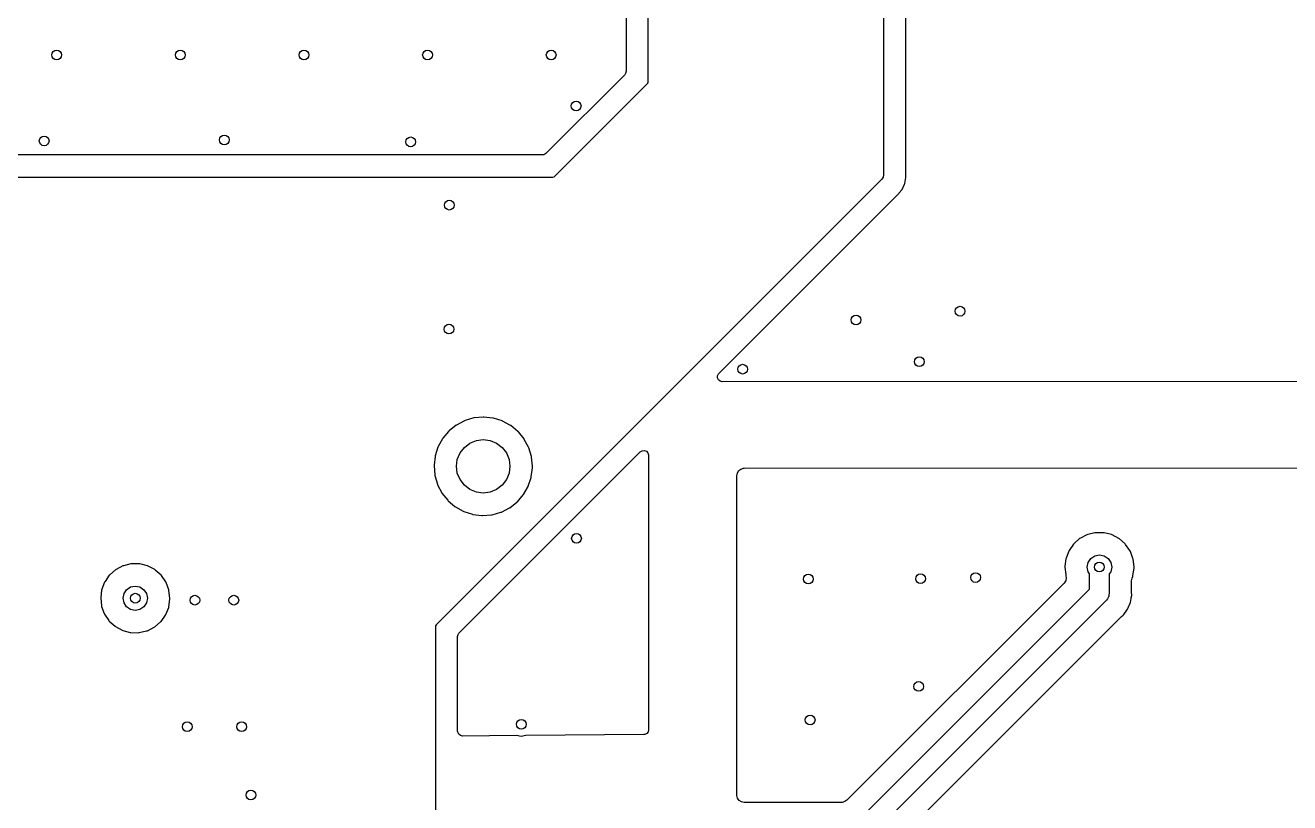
# Model space of a CAD drawing. Extents: x 0 to 4.25, y -4.33 to 0.
# Drawn here: x 2.641 to 3.664, y -2.752 to -2.123 of the extents above; entities that cross this region are included whole.
import ezdxf

# ---------------------------------------------------------------- set-up
doc = ezdxf.new("R2010")
doc.units = 0
doc.header["$MEASUREMENT"] = 0
doc.layers.add('BLACK', color=7, linetype='CONTINUOUS')

msp = doc.modelspace()

# ---------------------------------------------------------------- linework, layer by layer
at = {"layer": 'BLACK', "linetype": 'CONTINUOUS'}
for p, q in [((3.127, -1.4336), (3.127, -2.1602)), ((3.145, -2.1689), (3.145, -1.4374)), ((3.3353, -1.4384), (3.3353, -2.2439)), ((3.3532, -2.2458), (3.3532, -1.4335)), ((3.1259, -2.1631), (3.0622, -2.2268)), ((3.1266, -2.162), (3.1259, -2.1631)), ((3.127, -2.1602), (3.1266, -2.162)), ((3.1079, -2.2064), (3.1445, -2.1698)), ((3.1445, -2.1698), (3.145, -2.1689)), ((3.0687, -2.2456), (3.1062, -2.2081)), ((3.1062, -2.2081), (3.1065, -2.2078)), ((3.1065, -2.2078), (3.107, -2.2073)), ((3.107, -2.2073), (3.1076, -2.2067)), ((3.1076, -2.2067), (3.1079, -2.2064)), ((3.0593, -2.2279), (2.0359, -2.2279)), ((3.0606, -2.2277), (3.0593, -2.2279)), ((3.0622, -2.2268), (3.0606, -2.2277)), ((2.0398, -2.2459), (3.0677, -2.2459)), ((3.3338, -2.2474), (2.9733, -2.608)), ((3.0677, -2.2459), (3.0687, -2.2456)), ((3.3349, -2.2458), (3.3338, -2.2474)), ((3.3353, -2.2439), (3.3349, -2.2458)), ((3.3525, -2.2509), (3.3532, -2.246)), ((3.3532, -2.246), (3.3532, -2.2458)), ((3.202, -2.4046), (3.3479, -2.2587)), ((3.3479, -2.2587), (3.348, -2.2585)), ((3.348, -2.2585), (3.35, -2.2562)), ((3.35, -2.2562), (3.3502, -2.2558)), ((3.3502, -2.2558), (3.3523, -2.2515)), ((3.3523, -2.2515), (3.3525, -2.2509)), ((3.2009, -2.4066), (3.2017, -2.4049)), ((3.2009, -2.4083), (3.2009, -2.4066)), ((3.2017, -2.4099), (3.2009, -2.4083)), ((3.2017, -2.4049), (3.202, -2.4046)), ((3.2031, -2.411), (3.2017, -2.4099)), ((3.2048, -2.4114), (3.2031, -2.411)), ((4.238, -2.4112), (3.2048, -2.4114)), ((2.9963, -2.443), (2.9899, -2.4464)), ((2.9968, -2.4428), (2.9963, -2.443)), ((3.0038, -2.4407), (2.9968, -2.4428)), ((3.0042, -2.4407), (3.0038, -2.4407)), ((3.0115, -2.44), (3.0042, -2.4407)), ((3.012, -2.44), (3.0115, -2.44)), ((3.0192, -2.4408), (3.012, -2.44)), ((3.0197, -2.4409), (3.0192, -2.4408)), ((3.0267, -2.443), (3.0197, -2.4409)), ((3.0271, -2.4432), (3.0267, -2.443)), ((3.0335, -2.4467), (3.0271, -2.4432)), ((2.9834, -2.4515), (2.9787, -2.4571)), ((2.9838, -2.4512), (2.9834, -2.4515)), ((2.9895, -2.4466), (2.9838, -2.4512)), ((2.9899, -2.4464), (2.9895, -2.4466)), ((3.0339, -2.4469), (3.0335, -2.4467)), ((3.0395, -2.4516), (3.0339, -2.4469)), ((3.0399, -2.4519), (3.0395, -2.4516)), ((3.0445, -2.4576), (3.0399, -2.4519)), ((2.9748, -2.4643), (2.9726, -2.4713)), ((2.975, -2.4639), (2.9748, -2.4643)), ((2.9785, -2.4575), (2.975, -2.4639)), ((2.9787, -2.4571), (2.9785, -2.4575)), ((2.9927, -2.469), (2.9962, -2.4645)), ((2.9962, -2.4645), (3.0006, -2.4611)), ((3.0006, -2.4611), (3.0059, -2.4589)), ((3.0059, -2.4589), (3.0115, -2.4581)), ((3.0115, -2.4581), (3.0171, -2.4589)), ((3.0171, -2.4589), (3.0223, -2.4611)), ((3.0223, -2.4611), (3.0268, -2.4645)), ((3.0268, -2.4645), (3.0302, -2.469)), ((3.0447, -2.458), (3.0445, -2.4576)), ((3.0482, -2.4644), (3.0447, -2.458)), ((3.0484, -2.4649), (3.0482, -2.4644)), ((3.0505, -2.4718), (3.0484, -2.4649)), ((2.9725, -2.4718), (2.9717, -2.479)), ((2.9726, -2.4713), (2.9725, -2.4718)), ((2.9898, -2.4798), (2.9905, -2.4742)), ((2.9905, -2.4742), (2.9927, -2.469)), ((2.9918, -2.6147), (3.1384, -2.4682)), ((3.0302, -2.469), (3.0324, -2.4742)), ((3.0324, -2.4742), (3.0331, -2.4798)), ((3.0505, -2.4723), (3.0505, -2.4718)), ((3.0513, -2.4797), (3.0505, -2.4723)), ((3.1384, -2.4682), (3.1399, -2.4672)), ((3.1399, -2.4672), (3.1417, -2.467)), ((3.1417, -2.467), (3.1434, -2.4676)), ((3.1434, -2.4676), (3.1446, -2.4689)), ((3.1446, -2.4689), (3.1452, -2.4706)), ((3.1452, -2.4706), (3.1452, -2.471)), ((3.1452, -2.471), (3.1452, -2.6929)), ((2.9717, -2.479), (2.9717, -2.4795)), ((2.9717, -2.4795), (2.9723, -2.4867)), ((2.9905, -2.4854), (2.9898, -2.4798)), ((3.0331, -2.4798), (3.0324, -2.4854)), ((3.0503, -2.4884), (3.0513, -2.4811)), ((3.0513, -2.4799), (3.0513, -2.4797)), ((3.0513, -2.4808), (3.0513, -2.4799)), ((3.0513, -2.4811), (3.0513, -2.4808)), ((3.2166, -2.4874), (3.217, -2.4852)), ((3.217, -2.4852), (3.2182, -2.4833)), ((3.2182, -2.4833), (3.2199, -2.482)), ((3.2199, -2.482), (3.222, -2.4814)), ((3.222, -2.4814), (3.2226, -2.4813)), ((3.2226, -2.4813), (4.228, -2.4808)), ((2.9723, -2.4867), (2.9724, -2.4872)), ((2.9724, -2.4872), (2.9744, -2.4942)), ((2.9744, -2.4942), (2.9745, -2.4947)), ((2.9745, -2.4947), (2.9779, -2.5012)), ((2.9927, -2.4906), (2.9905, -2.4854)), ((2.9962, -2.4951), (2.9927, -2.4906)), ((3.0006, -2.4986), (2.9962, -2.4951)), ((3.0268, -2.4951), (3.0223, -2.4986)), ((3.0302, -2.4906), (3.0268, -2.4951)), ((3.0324, -2.4854), (3.0302, -2.4906)), ((3.0479, -2.4958), (3.0502, -2.4888)), ((3.0502, -2.4888), (3.0503, -2.4884)), ((3.2166, -2.7457), (3.2166, -2.4874)), ((2.9779, -2.5012), (2.9781, -2.5016)), ((2.9781, -2.5016), (2.9827, -2.5073)), ((3.0059, -2.5007), (3.0006, -2.4986)), ((3.0115, -2.5015), (3.0059, -2.5007)), ((3.0171, -2.5007), (3.0115, -2.5015)), ((3.0223, -2.4986), (3.0171, -2.5007)), ((3.0391, -2.5085), (3.0438, -2.5029)), ((3.0438, -2.5029), (3.0441, -2.5025)), ((3.0441, -2.5025), (3.0477, -2.4962)), ((3.0477, -2.4962), (3.0479, -2.4958)), ((2.9827, -2.5073), (2.983, -2.5076)), ((2.983, -2.5076), (2.9885, -2.5124)), ((2.9885, -2.5124), (2.9889, -2.5126)), ((2.9889, -2.5126), (2.9953, -2.5162)), ((3.0261, -2.5168), (3.0326, -2.5135)), ((3.0326, -2.5135), (3.033, -2.5133)), ((3.033, -2.5133), (3.0387, -2.5088)), ((3.0387, -2.5088), (3.0391, -2.5085)), ((2.9953, -2.5162), (2.9957, -2.5164)), ((2.9957, -2.5164), (3.0027, -2.5186)), ((3.0027, -2.5186), (3.0031, -2.5187)), ((3.0031, -2.5187), (3.0104, -2.5196)), ((3.0104, -2.5196), (3.0109, -2.5196)), ((3.0109, -2.5196), (3.0181, -2.519)), ((3.0181, -2.519), (3.0186, -2.519)), ((3.0186, -2.519), (3.0256, -2.517)), ((3.0256, -2.517), (3.0261, -2.5168)), ((3.4998, -2.5352), (3.4945, -2.5379)), ((3.5005, -2.5349), (3.4998, -2.5352)), ((3.5063, -2.5335), (3.5005, -2.5349)), ((3.5071, -2.5335), (3.5063, -2.5335)), ((3.5131, -2.5335), (3.5071, -2.5335)), ((3.5138, -2.5336), (3.5131, -2.5335)), ((3.5196, -2.5351), (3.5138, -2.5336)), ((3.5203, -2.5353), (3.5196, -2.5351)), ((3.5256, -2.5381), (3.5203, -2.5353)), ((3.4889, -2.5428), (3.4854, -2.5478)), ((3.4894, -2.5423), (3.4889, -2.5428)), ((3.4939, -2.5383), (3.4894, -2.5423)), ((3.4945, -2.5379), (3.4939, -2.5383)), ((3.5262, -2.5385), (3.5256, -2.5381)), ((3.5307, -2.5425), (3.5262, -2.5385)), ((3.5311, -2.5431), (3.5307, -2.5425)), ((3.5346, -2.548), (3.5311, -2.5431)), ((3.4827, -2.5547), (3.4819, -2.5606)), ((3.4829, -2.554), (3.4827, -2.5547)), ((3.4851, -2.5484), (3.4829, -2.554)), ((3.4854, -2.5478), (3.4851, -2.5484)), ((3.5008, -2.5575), (3.503, -2.5543)), ((3.503, -2.5543), (3.5061, -2.5522)), ((3.5061, -2.5522), (3.5099, -2.5515)), ((3.5099, -2.5515), (3.5137, -2.5522)), ((3.5137, -2.5522), (3.5169, -2.5543)), ((3.5169, -2.5543), (3.519, -2.5575)), ((3.5349, -2.5486), (3.5346, -2.548)), ((3.537, -2.5543), (3.5349, -2.5486)), ((3.5372, -2.555), (3.537, -2.5543)), ((3.5379, -2.5611), (3.5372, -2.555)), ((2.714, -2.5636), (2.7094, -2.5676)), ((2.7145, -2.5632), (2.714, -2.5636)), ((2.72, -2.5604), (2.7145, -2.5632)), ((2.7205, -2.5602), (2.72, -2.5604)), ((2.7265, -2.5588), (2.7205, -2.5602)), ((2.7271, -2.5587), (2.7265, -2.5588)), ((2.7332, -2.5587), (2.7271, -2.5587)), ((2.7338, -2.5588), (2.7332, -2.5587)), ((2.7398, -2.5603), (2.7338, -2.5588)), ((2.7403, -2.5605), (2.7398, -2.5603)), ((2.7457, -2.5634), (2.7403, -2.5605)), ((2.7462, -2.5637), (2.7457, -2.5634)), ((2.7508, -2.5678), (2.7462, -2.5637)), ((3.4819, -2.5606), (3.4819, -2.5614)), ((3.4819, -2.5614), (3.4826, -2.5673)), ((3.5001, -2.5613), (3.5008, -2.5575)), ((3.5008, -2.5651), (3.5001, -2.5613)), ((3.5019, -2.5667), (3.5008, -2.5651)), ((3.5019, -2.5791), (3.5019, -2.5667)), ((3.519, -2.5651), (3.5179, -2.5667)), ((3.5179, -2.5667), (3.5179, -2.5824)), ((3.519, -2.5575), (3.5198, -2.5613)), ((3.5198, -2.5613), (3.519, -2.5651)), ((3.537, -2.5682), (3.5379, -2.5621)), ((3.5379, -2.5615), (3.5379, -2.5611)), ((3.5379, -2.5617), (3.5379, -2.5615)), ((3.5379, -2.5621), (3.5379, -2.5617)), ((2.7052, -2.5736), (2.703, -2.5793)), ((2.7055, -2.5731), (2.7052, -2.5736)), ((2.709, -2.568), (2.7055, -2.5731)), ((2.7094, -2.5676), (2.709, -2.568)), ((2.723, -2.5796), (2.7262, -2.5774)), ((2.7262, -2.5774), (2.73, -2.5767)), ((2.73, -2.5767), (2.7338, -2.5774)), ((2.7338, -2.5774), (2.737, -2.5796)), ((2.7512, -2.5682), (2.7508, -2.5678)), ((2.7547, -2.5733), (2.7512, -2.5682)), ((2.7549, -2.5738), (2.7547, -2.5733)), ((2.7571, -2.5796), (2.7549, -2.5738)), ((3.4813, -2.5743), (3.3057, -2.7499)), ((3.4826, -2.5723), (3.4813, -2.5743)), ((3.4826, -2.5673), (3.4828, -2.5684)), ((3.4831, -2.5701), (3.4826, -2.5723)), ((3.4828, -2.5684), (3.4828, -2.5684)), ((3.4828, -2.5684), (3.4831, -2.5701)), ((3.5359, -2.5724), (3.5363, -2.5702)), ((3.5359, -2.5815), (3.5359, -2.5724)), ((3.5363, -2.5702), (3.5369, -2.5689)), ((3.5369, -2.5689), (3.537, -2.5682)), ((2.7028, -2.5799), (2.702, -2.586)), ((2.702, -2.586), (2.702, -2.5865)), ((2.702, -2.5865), (2.7027, -2.5926)), ((2.703, -2.5793), (2.7028, -2.5799)), ((2.7202, -2.5865), (2.7209, -2.5828)), ((2.7209, -2.5903), (2.7202, -2.5865)), ((2.7209, -2.5828), (2.723, -2.5796)), ((2.737, -2.5796), (2.7391, -2.5828)), ((2.7391, -2.5828), (2.7398, -2.5865)), ((2.7398, -2.5865), (2.7391, -2.5903)), ((2.7572, -2.5802), (2.7571, -2.5796)), ((2.7571, -2.5935), (2.758, -2.5873)), ((2.758, -2.5864), (2.7572, -2.5802)), ((2.758, -2.5867), (2.758, -2.5864)), ((2.758, -2.587), (2.758, -2.5867)), ((2.758, -2.5873), (2.758, -2.587)), ((3.3114, -2.7696), (3.5019, -2.5791)), ((3.5163, -2.5869), (3.5156, -2.5881)), ((3.5171, -2.5859), (3.5163, -2.5869)), ((3.5172, -2.5854), (3.5171, -2.5859)), ((3.5175, -2.585), (3.5172, -2.5854)), ((3.5176, -2.5837), (3.5175, -2.585)), ((3.5179, -2.5824), (3.5176, -2.5837)), ((3.5353, -2.5886), (3.5356, -2.5866)), ((3.5356, -2.5863), (3.536, -2.5844)), ((3.5356, -2.5866), (3.5356, -2.5863)), ((3.5359, -2.5818), (3.5359, -2.5815)), ((3.536, -2.5837), (3.5359, -2.5818)), ((3.536, -2.5844), (3.536, -2.5837)), ((2.7027, -2.5926), (2.7028, -2.5932)), ((2.7028, -2.5932), (2.7049, -2.599)), ((2.723, -2.5935), (2.7209, -2.5903)), ((2.7262, -2.5956), (2.723, -2.5935)), ((2.73, -2.5964), (2.7262, -2.5956)), ((2.7338, -2.5956), (2.73, -2.5964)), ((2.737, -2.5935), (2.7338, -2.5956)), ((2.7391, -2.5903), (2.737, -2.5935)), ((2.7547, -2.5998), (2.757, -2.5941)), ((2.757, -2.5941), (2.7571, -2.5935)), ((3.5156, -2.5881), (3.3203, -2.7833)), ((3.5307, -2.598), (3.5309, -2.5978)), ((3.5309, -2.5978), (3.5321, -2.5962)), ((3.5321, -2.5962), (3.5326, -2.5953)), ((3.5326, -2.5953), (3.5331, -2.5944)), ((3.5331, -2.5944), (3.5338, -2.5926)), ((3.5338, -2.5926), (3.5339, -2.5923)), ((3.5339, -2.5923), (3.5347, -2.5905)), ((3.5347, -2.5905), (3.5351, -2.5896)), ((3.5351, -2.5896), (3.5353, -2.5886)), ((2.7049, -2.599), (2.7052, -2.5995)), ((2.7052, -2.5995), (2.7086, -2.6046)), ((2.7086, -2.6046), (2.709, -2.6051)), ((2.709, -2.6051), (2.7136, -2.6092)), ((2.7457, -2.6097), (2.7504, -2.6057)), ((2.7504, -2.6057), (2.7508, -2.6053)), ((2.7508, -2.6053), (2.7544, -2.6003)), ((2.7544, -2.6003), (2.7547, -2.5998)), ((2.9733, -2.608), (2.9728, -2.6089)), ((3.3624, -2.7666), (3.5275, -2.6016)), ((3.5275, -2.6016), (3.5278, -2.6013)), ((3.5278, -2.6013), (3.5291, -2.6002)), ((3.5291, -2.6002), (3.5296, -2.5996)), ((3.5296, -2.5996), (3.5307, -2.598)), ((2.7136, -2.6092), (2.714, -2.6095)), ((2.714, -2.6095), (2.7194, -2.6125)), ((2.7194, -2.6125), (2.72, -2.6127)), ((2.72, -2.6127), (2.7259, -2.6142)), ((2.7259, -2.6142), (2.7265, -2.6143)), ((2.7265, -2.6143), (2.7326, -2.6144)), ((2.7326, -2.6144), (2.7332, -2.6143)), ((2.7332, -2.6143), (2.7392, -2.613)), ((2.7392, -2.613), (2.7398, -2.6128)), ((2.7398, -2.6128), (2.7452, -2.61)), ((2.7452, -2.61), (2.7457, -2.6097)), ((2.9728, -2.6089), (2.973, -3.0779)), ((2.9907, -2.6176), (2.9911, -2.6158)), ((2.9907, -2.694), (2.9907, -2.6176)), ((2.9911, -2.6158), (2.9918, -2.6147)), ((2.9908, -2.6949), (2.9907, -2.694)), ((2.9916, -2.6965), (2.9908, -2.6949)), ((2.993, -2.6976), (2.9916, -2.6965)), ((2.9947, -2.698), (2.993, -2.6976)), ((3.0384, -2.6976), (2.9947, -2.698)), ((3.0422, -2.6984), (3.0384, -2.6976)), ((3.0384, -2.6976), (3.0384, -2.6976)), ((3.0459, -2.6976), (3.0422, -2.6984)), ((3.046, -2.6976), (3.0459, -2.6976)), ((3.1413, -2.6969), (3.046, -2.6976)), ((3.1421, -2.6968), (3.1413, -2.6969)), ((3.1437, -2.696), (3.1421, -2.6968)), ((3.1448, -2.6946), (3.1437, -2.696)), ((3.1452, -2.6929), (3.1448, -2.6946)), ((3.2166, -2.7462), (3.2166, -2.7457)), ((3.2172, -2.7483), (3.2166, -2.7462)), ((3.2186, -2.7501), (3.2172, -2.7483)), ((3.2205, -2.7513), (3.2186, -2.7501)), ((3.2226, -2.7517), (3.2205, -2.7513)), ((3.3039, -2.7511), (3.3017, -2.7517)), ((3.3057, -2.7499), (3.3039, -2.7511)), ((3.3014, -2.7517), (3.2226, -2.7517)), ((3.3017, -2.7517), (3.3014, -2.7517))]:
    msp.add_line(p, q, dxfattribs=at)
at = {"layer": 'BLACK'}
for centre in [(2.6664, -2.147), (2.7664, -2.147), (2.8664, -2.147), (2.9664, -2.147), (3.0664, -2.147), (3.0866, -2.1882), (2.6563, -2.2165), (2.802, -2.2157), (2.9528, -2.2173), (2.984, -2.2685), (3.3972, -2.3543), (3.313, -2.3614), (2.9837, -2.3688), (3.3642, -2.3952), (3.2213, -2.4012), (3.0869, -2.5381), (3.2744, -2.571), (3.3652, -2.5707), (3.4097, -2.5698), (3.5099, -2.5613), (2.73, -2.5865), (2.7782, -2.5881), (2.8097, -2.5881), (3.3637, -2.6579), (2.772, -2.6905), (2.816, -2.6905), (3.0422, -2.6885), (3.2759, -2.685), (2.8235, -2.7458)]:
    msp.add_circle(centre, 0.00394, dxfattribs=at)

doc.saveas('drawing.dxf')
